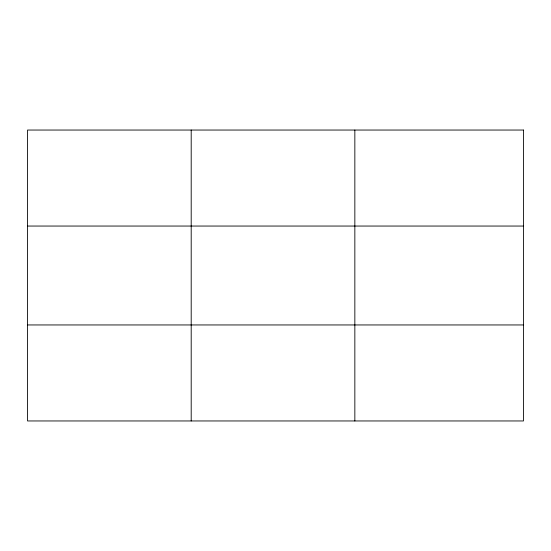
<?xml version="1.0" encoding="UTF-8"?>
<svg xmlns="http://www.w3.org/2000/svg" width="551" height="551" viewBox="0 0 551 551"><rect width="100%" height="100%" fill="white"/><g stroke="black" fill="none" stroke-linecap="round" stroke-linejoin="round"><path stroke-width="0.83" d="M191.197 420.957L191.197 130.043M354.844 420.957L354.844 130.043M27.55 226.048L523.45 226.048M27.55 324.952L523.45 324.952M523.45 130.043L523.45 420.957L27.55 420.957L27.55 130.043L523.45 130.043"/></g></svg>
